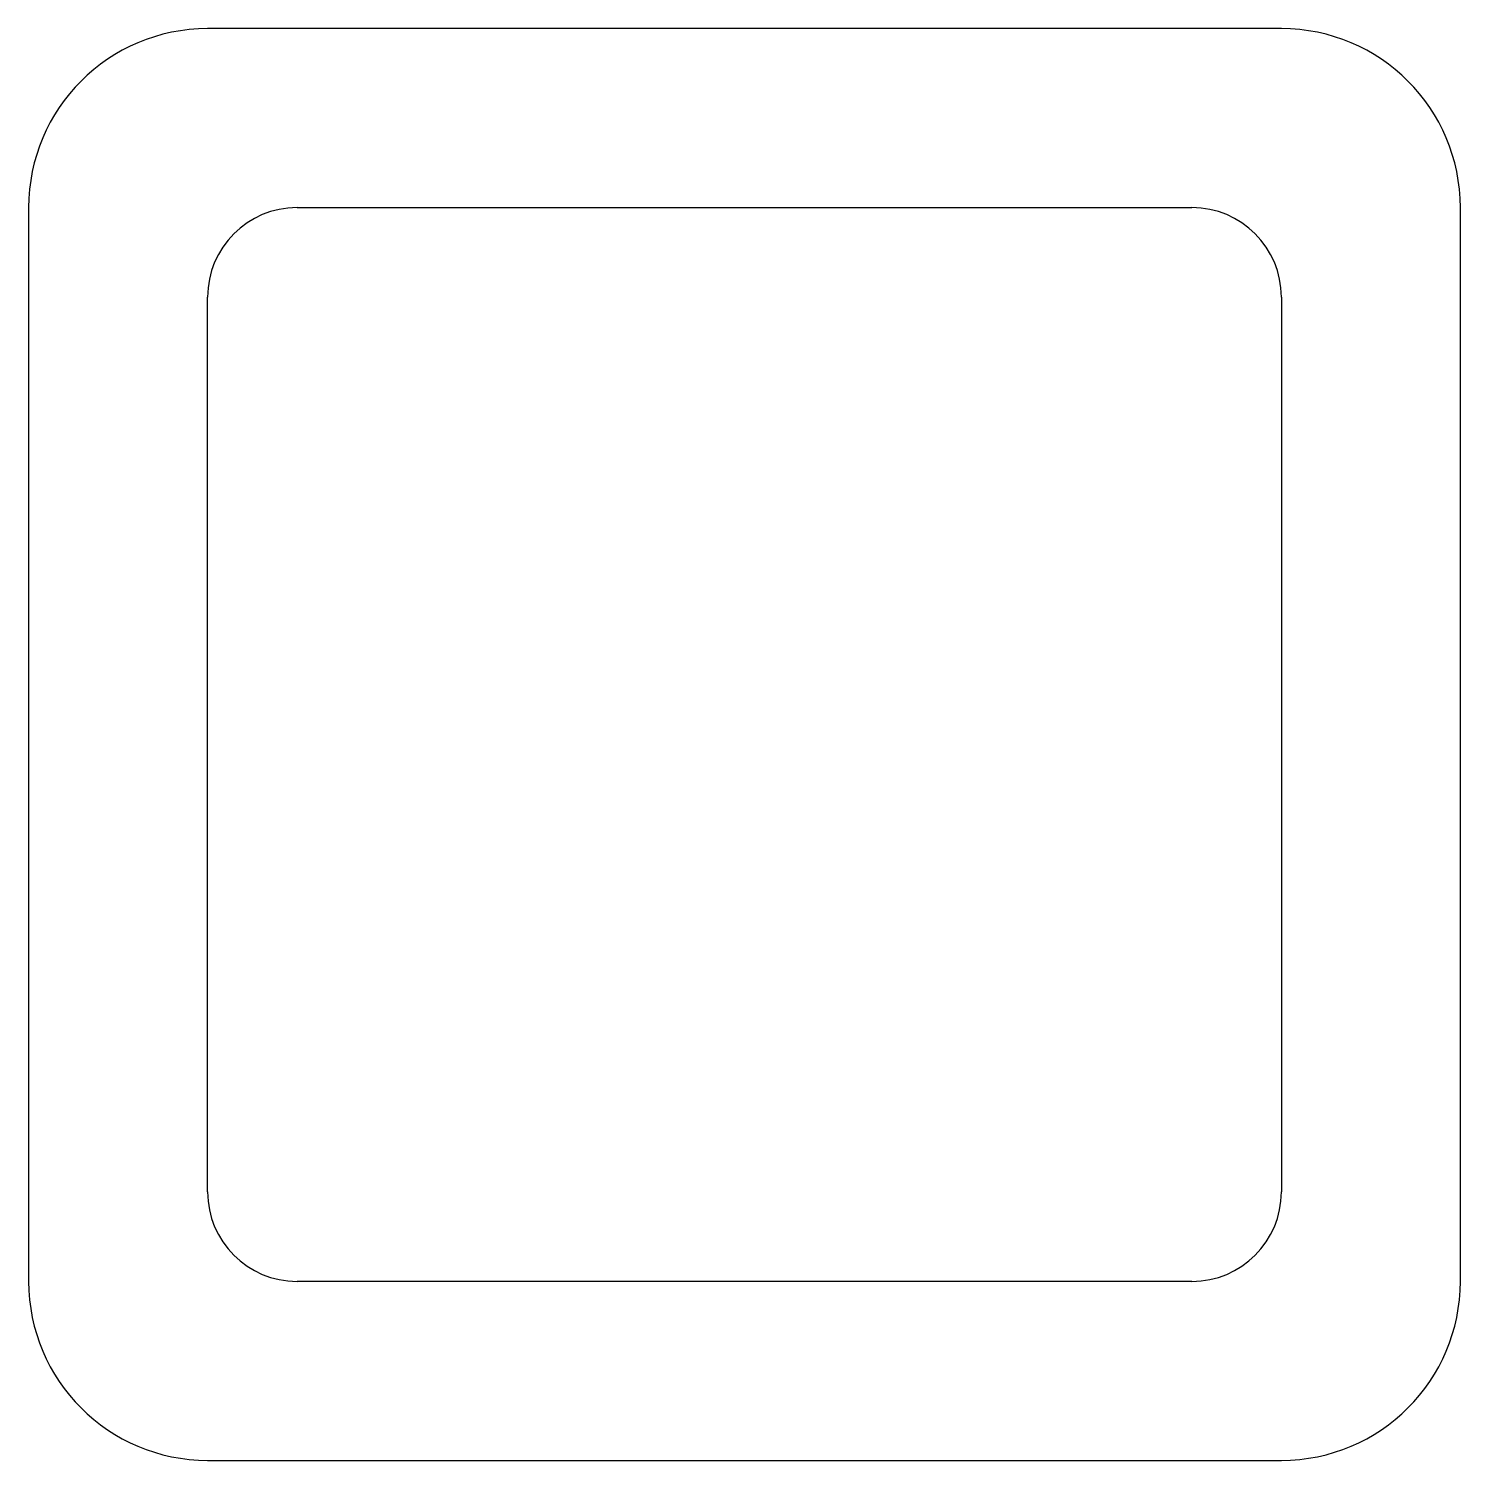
# Model space of a CAD drawing. Extents: x 48.2 to 99, y 43.4 to 94.2.
import ezdxf

# ---------------------------------------------------------------- set-up
doc = ezdxf.new("R2010")
doc.units = 0
doc.header["$MEASUREMENT"] = 0
doc.layers.get('0').update_dxf_attribs({"linetype": 'CONTINUOUS'})

msp = doc.modelspace()

# ---------------------------------------------------------------- linework, layer by layer
for p, q in [((92.688, 94.199), (54.588, 94.199)), ((48.238, 87.849), (48.238, 49.749)), ((57.763, 87.849), (89.513, 87.849)), ((99.038, 49.749), (99.038, 87.849)), ((54.588, 52.924), (54.588, 84.674)), ((92.688, 84.674), (92.688, 52.924)), ((89.513, 49.749), (57.763, 49.749)), ((54.588, 43.399), (92.688, 43.399))]:
    msp.add_line(p, q)
for centre, radius, start, end in [((54.588, 87.849), 6.35, 90, 180), ((92.688, 87.849), 6.35, 360, 90), ((57.763, 84.674), 3.175, 90, 180), ((89.513, 84.674), 3.175, 0, 90), ((57.763, 52.924), 3.175, 180, 270), ((89.513, 52.924), 3.175, 270, 0), ((54.588, 49.749), 6.35, 180, 270), ((92.688, 49.749), 6.35, 270, 0)]:
    msp.add_arc(centre, radius, start, end)

doc.saveas('drawing.dxf')
